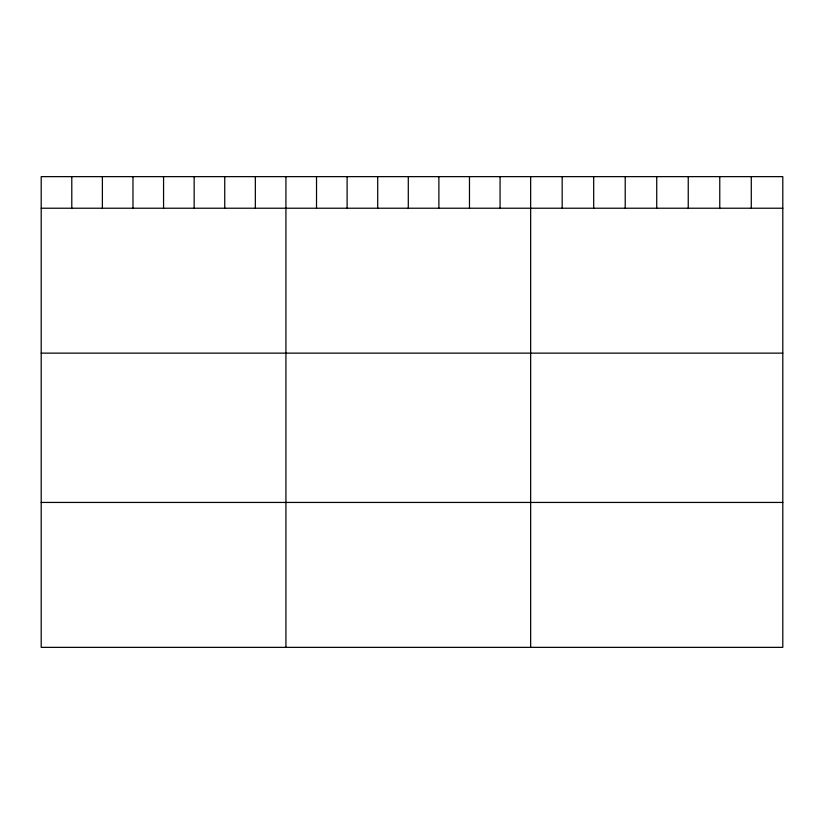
<?xml version="1.0" encoding="UTF-8"?>
<svg xmlns="http://www.w3.org/2000/svg" width="824" height="824" viewBox="0 0 824 824"><rect width="100%" height="100%" fill="white"/><g stroke="black" fill="none" stroke-linecap="round" stroke-linejoin="round"><path stroke-width="1.24" d="M782.8 208.225L782.8 647.355L41.2 647.355L41.2 176.645L782.8 176.645L782.8 208.225L41.2 208.225M41.2 353.136L782.8 353.136M41.2 502.444L782.8 502.444M751.282 176.645L751.282 208.225M719.764 176.645L719.764 208.225M688.246 176.645L688.246 208.225M656.728 176.645L656.728 208.225M625.21 176.645L625.21 208.225M593.692 176.645L593.692 208.225M562.174 176.645L562.174 208.225M530.656 176.645L530.656 647.355M500.065 176.645L500.065 208.225M469.474 176.645L469.474 208.225M438.883 176.645L438.883 208.225M408.292 176.645L408.292 208.225M377.701 176.645L377.701 208.225M347.11 176.645L347.11 208.225M316.519 176.645L316.519 208.225M285.928 176.645L285.928 647.355M255.337 176.645L255.337 208.225M224.746 176.645L224.746 208.225M194.155 176.645L194.155 208.225M163.564 176.645L163.564 208.225M132.973 176.645L132.973 208.225M102.382 176.645L102.382 208.225M71.791 176.645L71.791 208.225"/></g></svg>
